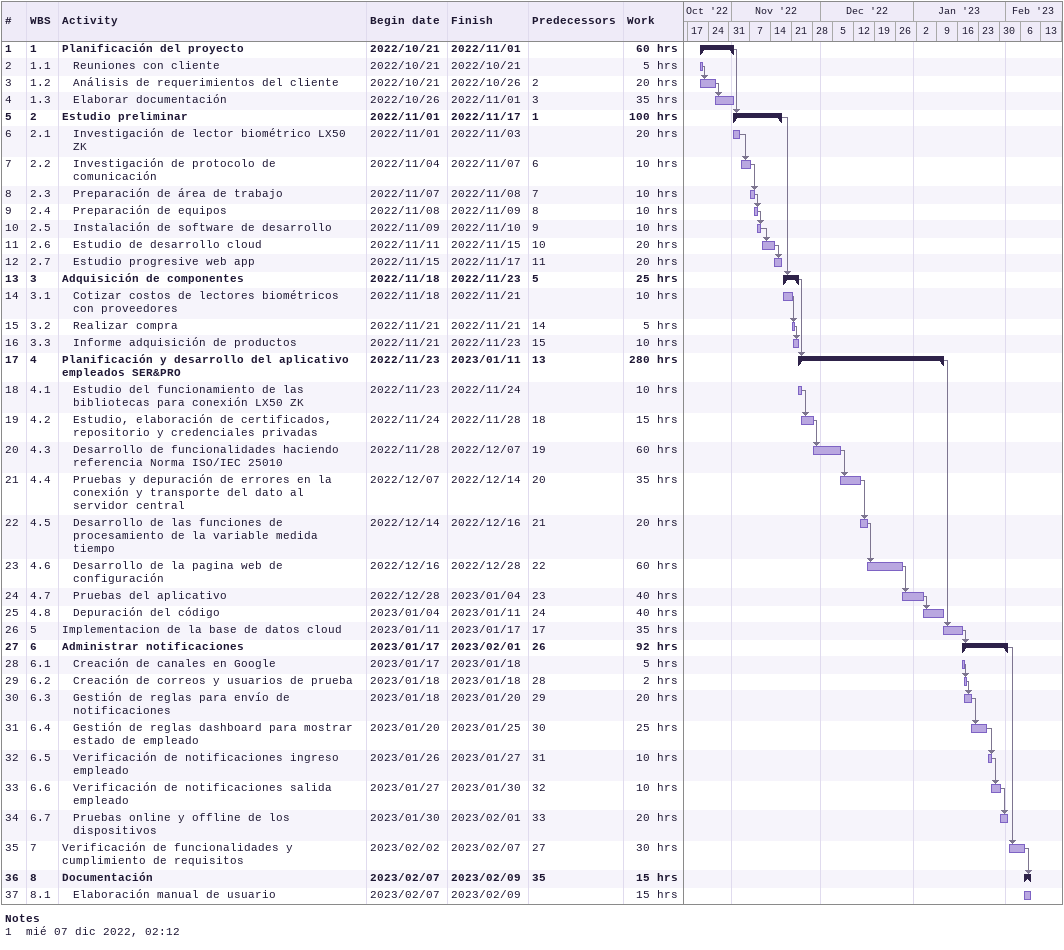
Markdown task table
| ID | WBS | Task | Start | Finish | Predecessors | Work (h) |
|---|---|---|---|---|---|---|
| 1 | 1 | **Planificación del proyecto** | 2022-10-21 | 2022-11-01 |  | 60 |
| 2 | 1.1 | Reuniones con cliente | 2022-10-21 | 2022-10-21 |  | 5 |
| 3 | 1.2 | Análisis de requerimientos del cliente | 2022-10-21 | 2022-10-26 | 2 | 20 |
| 4 | 1.3 | Elaborar documentación | 2022-10-26 | 2022-11-01 | 3 | 35 |
| 5 | 2 | **Estudio preliminar** | 2022-11-01 | 2022-11-17 | 1 | 100 |
| 6 | 2.1 | Investigación de lector biométrico LX50 ZK | 2022-11-01 | 2022-11-03 |  | 20 |
| 7 | 2.2 | Investigación de protocolo de comunicación | 2022-11-04 | 2022-11-07 | 6 | 10 |
| 8 | 2.3 | Preparación de área de trabajo | 2022-11-07 | 2022-11-08 | 7 | 10 |
| 9 | 2.4 | Preparación de equipos | 2022-11-08 | 2022-11-09 | 8 | 10 |
| 10 | 2.5 | Instalación de software de desarrollo | 2022-11-09 | 2022-11-10 | 9 | 10 |
| 11 | 2.6 | Estudio de desarrollo cloud | 2022-11-11 | 2022-11-15 | 10 | 20 |
| 12 | 2.7 | Estudio progresive web app | 2022-11-15 | 2022-11-17 | 11 | 20 |
| 13 | 3 | **Adquisición de componentes** | 2022-11-18 | 2022-11-23 | 5 | 25 |
| 14 | 3.1 | Cotizar costos de lectores biométricos con proveedores | 2022-11-18 | 2022-11-21 |  | 10 |
| 15 | 3.2 | Realizar compra | 2022-11-21 | 2022-11-21 | 14 | 5 |
| 16 | 3.3 | Informe adquisición de productos | 2022-11-21 | 2022-11-23 | 15 | 10 |
| 17 | 4 | **Planificación y desarrollo del aplicativo empleados SER&PRO** | 2022-11-23 | 2023-01-11 | 13 | 280 |
| 18 | 4.1 | Estudio del funcionamiento de las bibliotecas para conexión LX50 ZK | 2022-11-23 | 2022-11-24 |  | 10 |
| 19 | 4.2 | Estudio, elaboración de certificados, repositorio y credenciales privadas | 2022-11-24 | 2022-11-28 | 18 | 15 |
| 20 | 4.3 | Desarrollo de funcionalidades haciendo referencia Norma ISO/IEC 25010 | 2022-11-28 | 2022-12-07 | 19 | 60 |
| 21 | 4.4 | Pruebas y depuración de errores en la conexión y transporte del dato al servidor central | 2022-12-07 | 2022-12-14 | 20 | 35 |
| 22 | 4.5 | Desarrollo de las funciones de procesamiento de la variable medida tiempo | 2022-12-14 | 2022-12-16 | 21 | 20 |
| 23 | 4.6 | Desarrollo de la pagina web de configuración | 2022-12-16 | 2022-12-28 | 22 | 60 |
| 24 | 4.7 | Pruebas del aplicativo | 2022-12-28 | 2023-01-04 | 23 | 40 |
| 25 | 4.8 | Depuración del código | 2023-01-04 | 2023-01-11 | 24 | 40 |
| 26 | 5 | Implementacion de la base de datos cloud | 2023-01-11 | 2023-01-17 | 17 | 35 |
| 27 | 6 | **Administrar notificaciones** | 2023-01-17 | 2023-02-01 | 26 | 92 |
| 28 | 6.1 | Creación de canales en Google | 2023-01-17 | 2023-01-18 |  | 5 |
| 29 | 6.2 | Creación de correos y usuarios de prueba | 2023-01-18 | 2023-01-18 | 28 | 2 |
| 30 | 6.3 | Gestión de reglas para envío de notificaciones | 2023-01-18 | 2023-01-20 | 29 | 20 |
| 31 | 6.4 | Gestión de reglas dashboard para mostrar estado de empleado | 2023-01-20 | 2023-01-25 | 30 | 25 |
| 32 | 6.5 | Verificación de notificaciones ingreso empleado | 2023-01-26 | 2023-01-27 | 31 | 10 |
| 33 | 6.6 | Verificación de notificaciones salida empleado | 2023-01-27 | 2023-01-30 | 32 | 10 |
| 34 | 6.7 | Pruebas online y offline de los dispositivos | 2023-01-30 | 2023-02-01 | 33 | 20 |
| 35 | 7 | Verificación de funcionalidades y cumplimiento de requisitos | 2023-02-02 | 2023-02-07 | 27 | 30 |
| 36 | 8 | **Documentación** | 2023-02-07 | 2023-02-09 | 35 | 15 |
| 37 | 8.1 | Elaboración manual de usuario | 2023-02-07 | 2023-02-09 |  | 15 |

Notes
- 1: mié 07 dic 2022, 02:12
